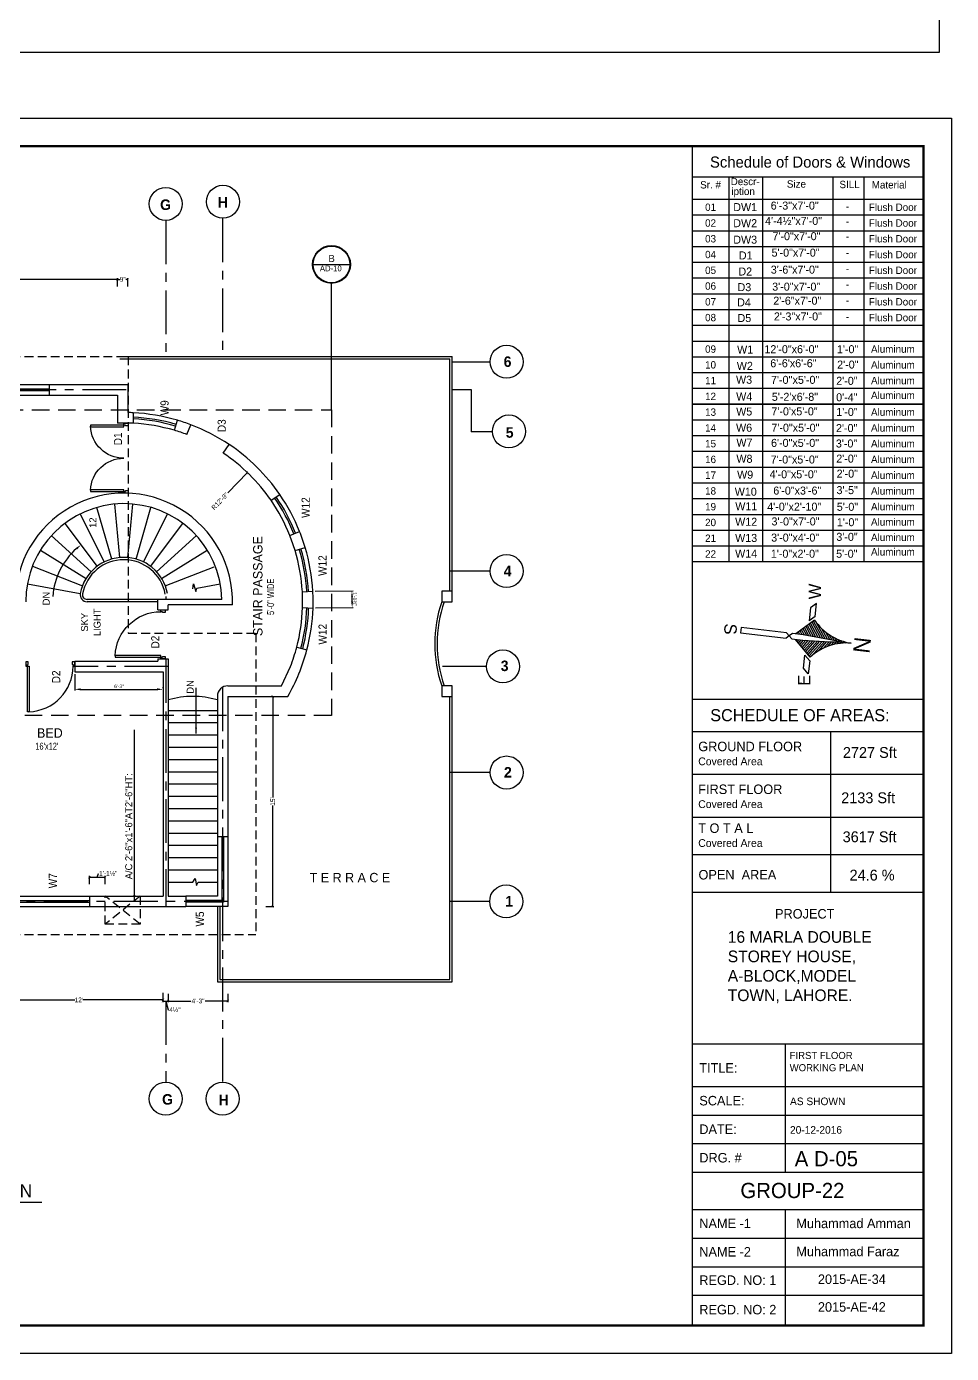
# Model space of a CAD drawing. Extents: x 10753 to 18704, y -5361 to 1140.
# Drawn here: x 16291 to 17083, y -1920 to -784 of the extents above; entities that cross this region are included whole.
import ezdxf
from ezdxf.enums import TextEntityAlignment as Align

# ---------------------------------------------------------------- set-up
doc = ezdxf.new("R2010")
doc.units = 0
doc.header["$LTSCALE"] = 30
doc.header["$MEASUREMENT"] = 0
doc.header["$PDMODE"] = 3
for name, pattern in [('CENTER', [2, 1.25, -0.25, 0.25, -0.25]), ('DASHED', [0.75, 0.5, -0.25]), ('HIDDEN', [0.375, 0.25, -0.125])]:
    doc.linetypes.add(name, pattern=pattern)
doc.layers.get('0').update_dxf_attribs({"linetype": 'CONTINUOUS'})
doc.layers.get('DEFPOINTS').update_dxf_attribs({"linetype": 'CONTINUOUS'})
for name, color, linetype in [('1', 3, 'CENTER'), ('DIM', 6, 'CONTINUOUS'), ('DM', 210, 'CONTINUOUS'), ('DOOR', 4, 'CONTINUOUS'), ('PL', 7, 'CONTINUOUS'), ('SEAL', 1, 'CONTINUOUS'), ('SLINE', 3, 'CONTINUOUS'), ('stairs terrace', 1, 'CONTINUOUS'), ('TEXT', 13, 'CONTINUOUS'), ('TEXTDW', 3, 'CONTINUOUS'), ('WALL', 2, 'CONTINUOUS'), ('WINDOW', 5, 'CONTINUOUS'), ('WL', 9, 'CONTINUOUS'), ('XL', 4, 'CENTER')]:
    doc.layers.add(name, color=color, linetype=linetype)
doc.layers.add('BARS', color=1, linetype='CONTINUOUS', lineweight=18)
doc.layers.add('REFERENCE BOXES', color=53, linetype='DASHED', lineweight=30)
doc.styles.add('EE', font='eurr____.ttf')
doc.styles.add('ROMAND', font='stylu.ttf', dxfattribs={"height": 2})
doc.styles.add('SEAL TEXT', font='stylu.ttf', dxfattribs={"height": 6})
doc.styles.add('SMALL-DIM', font='stylu.ttf', dxfattribs={"height": 2})
doc.styles.get("Standard").update_dxf_attribs({"font": 'stylu.ttf', "height": 3})
doc.styles.add('Work Dim', font='stylu.ttf', dxfattribs={"height": 4})
doc.dimstyles.new('D1', dxfattribs={"dimtxt": 6, "dimasz": 5, "dimexe": 1, "dimexo": 2, "dimgap": 1, "dimtad": 1, "dimdec": 4, "dimzin": 3, "dimdsep": 46, "dimlunit": 4, "dimtxsty": 'Standard', "dimcen": 3, "dimclrd": 7, "dimclre": 7, "dimclrt": 2, "dimadec": 0, "dimazin": 0, "dimtfac": 1, "dimtdec": 4, "dimtofl": 0, "dimtmove": 2, "dimatfit": 3, "dimfxl": 1, "dimfrac": 2, "dimtolj": 1, "dimtzin": 1, "dimarcsym": 0})
doc.dimstyles.new('dim small', dxfattribs={"dimtxt": 4, "dimasz": 2, "dimexe": 1, "dimexo": 3, "dimgap": 0.09375, "dimtad": 0, "dimdec": 1, "dimzin": 0, "dimdsep": 46, "dimlunit": 4, "dimtxsty": 'Work Dim', "dimblk1": 'ARCHTICK', "dimblk2": 'ARCHTICK', "dimsah": 1, "dimcen": 0.09375, "dimclrd": 256, "dimclre": 256, "dimclrt": 3, "dimadec": 0, "dimazin": 0, "dimtfac": 1, "dimtdec": 1, "dimtofl": 0, "dimtmove": 1, "dimatfit": 3, "dimldrblk": 'ARCHTICK', "dimfxl": 6, "dimfxlon": 1, "dimtolj": 1, "dimtzin": 0, "dimarcsym": 0})

# ---------------------------------------------------------------- blocks, each defined once
blk = doc.blocks.new('D1')
for p, q in [((-3, 40.9), (-1.5, 40.9)), ((-3, 1.9), (-3, 40.9)), ((-1.5, 40.9), (-1.5, 1.9)), ((-40.5, 1.9), (-42, 1.9)), ((-42, 1.9), (-42, -1.9)), ((-40.5, 0.4), (-40.5, 1.9)), ((-39.8, 0.4), (-40.5, 0.4)), ((-39.8, -1.9), (-39.8, 0.4)), ((-1.5, 1.9), (-3, 1.9)), ((-2.2, 0.4), (-2.2, -1.9)), ((-1.5, 0.4), (-2.2, 0.4)), ((0, 1.9), (-1.5, 1.9)), ((-1.5, 1.9), (-1.5, 0.4)), ((0, -1.9), (0, 1.9)), ((-42, -1.9), (-39.8, -1.9)), ((-2.2, -1.9), (0, -1.9))]:
    blk.add_line(p, q)
blk.add_arc((-1.5, 1.9), 39, 91.8498, 180)
blk = doc.blocks.new('_ArchTick')
at = {"color": 0, "linetype": 'ByBlock', "const_width": 0.15}
blk.add_lwpolyline([(-0.5, -0.5), (0.5, 0.5)], dxfattribs=at)
blk = doc.blocks.new('*D493')
at = {"layer": 'DEFPOINTS', "color": 0, "transparency": 16777216}
for p in [(16108.1, -1000), (16369.1, -1000), (16369.1, -1028.3)]:
    blk.add_point(p, dxfattribs=at)
at = {"layer": 'DM', "lineweight": -2, "transparency": 16777216}
for p, q in [((16108.1, -1000), (16108.1, -999)), ((16369.1, -1006), (16369.1, -999)), ((16108.1, -1000), (16230.7, -1000)), ((16369.1, -1000), (16246.6, -1000))]:
    blk.add_line(p, q, dxfattribs=at)
at = {"layer": 'DM', "lineweight": -2, "transparency": 16777216, "xscale": 2, "yscale": 2, "zscale": 2, "rotation": 180}
blk.add_blockref('_ArchTick', (16108.1, -1000), dxfattribs=at)
at = {"layer": 'DM', "lineweight": -2, "transparency": 16777216, "xscale": 2, "yscale": 2, "zscale": 2}
blk.add_blockref('_ArchTick', (16369.1, -1000), dxfattribs=at)
at = {"layer": 'DM', "color": 3, "transparency": 16777216, "insert": (16238.6, -1000), "char_height": 4, "attachment_point": 5, "style": 'Work Dim'}
blk.add_mtext('\\A1;21\'-9"', dxfattribs=at)
blk = doc.blocks.new('*D494')
at = {"layer": 'DEFPOINTS', "color": 0, "transparency": 16777216}
for p in [(16408.1, -1561), (16264.1, -1616.8), (16408.1, -1616.8)]:
    blk.add_point(p, dxfattribs=at)
at = {"layer": 'DM', "lineweight": -2, "transparency": 16777216}
for p, q in [((16408.1, -1610.8), (16408.1, -1617.8)), ((16264.1, -1616.8), (16264.1, -1615.8)), ((16264.1, -1616.8), (16332.7, -1616.8)), ((16408.1, -1616.8), (16339.6, -1616.8))]:
    blk.add_line(p, q, dxfattribs=at)
at = {"layer": 'DM', "lineweight": -2, "transparency": 16777216, "xscale": 2, "yscale": 2, "zscale": 2, "rotation": 180}
blk.add_blockref('_ArchTick', (16264.1, -1616.8), dxfattribs=at)
at = {"layer": 'DM', "lineweight": -2, "transparency": 16777216, "xscale": 2, "yscale": 2, "zscale": 2}
blk.add_blockref('_ArchTick', (16408.1, -1616.8), dxfattribs=at)
at = {"layer": 'DM', "color": 3, "transparency": 16777216, "insert": (16336.1, -1616.8), "char_height": 4, "attachment_point": 5, "style": 'Work Dim'}
blk.add_mtext("\\A1;12'", dxfattribs=at)
blk = doc.blocks.new('WINDOW')
for p, q in [((12, 0), (0, 0)), ((12, -3.75), (0, -3.75)), ((12, -5.25), (0, -5.25)), ((12, -9), (0, -9))]:
    blk.add_line(p, q)
blk = doc.blocks.new('*D495')
at = {"layer": 'DEFPOINTS', "color": 0, "transparency": 16777216}
for p in [(16463.6, -1561), (16412.6, -1617.8), (16463.6, -1617.8)]:
    blk.add_point(p, dxfattribs=at)
at = {"layer": 'DM', "lineweight": -2, "transparency": 16777216}
for p, q in [((16463.6, -1611.8), (16463.6, -1618.8)), ((16412.6, -1617.8), (16412.6, -1616.8)), ((16412.6, -1617.8), (16432, -1617.8)), ((16463.6, -1617.8), (16444.3, -1617.8))]:
    blk.add_line(p, q, dxfattribs=at)
at = {"layer": 'DM', "lineweight": -2, "transparency": 16777216, "xscale": 2, "yscale": 2, "zscale": 2, "rotation": 180}
blk.add_blockref('_ArchTick', (16412.6, -1617.8), dxfattribs=at)
at = {"layer": 'DM', "lineweight": -2, "transparency": 16777216, "xscale": 2, "yscale": 2, "zscale": 2}
blk.add_blockref('_ArchTick', (16463.6, -1617.8), dxfattribs=at)
at = {"layer": 'DM', "color": 3, "transparency": 16777216, "insert": (16438.1, -1617.8), "char_height": 4, "attachment_point": 5, "style": 'Work Dim'}
blk.add_mtext('\\A1;4\'-3"', dxfattribs=at)
blk = doc.blocks.new('*D496')
at = {"layer": 'DEFPOINTS', "color": 0, "transparency": 16777216}
for p in [(16412.6, -1561), (16408.1, -1616.8), (16412.6, -1617.8)]:
    blk.add_point(p, dxfattribs=at)
at = {"layer": 'DM', "lineweight": -2, "transparency": 16777216}
for p, q in [((16412.6, -1611.8), (16412.6, -1618.8)), ((16408.1, -1617.8), (16408.1, -1618.8)), ((16408.1, -1617.8), (16412.6, -1617.8)), ((16410.4, -1617.8), (16412.6, -1625.3)), ((16412.6, -1625.3), (16412.8, -1625.3))]:
    blk.add_line(p, q, dxfattribs=at)
at = {"layer": 'DM', "lineweight": -2, "transparency": 16777216, "xscale": 2, "yscale": 2, "zscale": 2, "rotation": 180}
blk.add_blockref('_ArchTick', (16408.1, -1617.8), dxfattribs=at)
at = {"layer": 'DM', "lineweight": -2, "transparency": 16777216, "xscale": 2, "yscale": 2, "zscale": 2}
blk.add_blockref('_ArchTick', (16412.6, -1617.8), dxfattribs=at)
at = {"layer": 'DM', "color": 3, "transparency": 16777216, "insert": (16418.3, -1625.3), "char_height": 4, "attachment_point": 5, "style": 'Work Dim'}
blk.add_mtext('\\A1;4½"', dxfattribs=at)
blk = doc.blocks.new('ACP')
at = {"layer": 'stairs terrace', "linetype": 'HIDDEN'}
for p, q in [((-3, 27), (27, 3)), ((-3, 3), (27, 27)), ((-3, 3), (-3, 27)), ((-3, 27), (27, 27)), ((27, 27), (27, 3))]:
    blk.add_line(p, q, dxfattribs=at)
blk = doc.blocks.new('*D502')
at = {"layer": 'DEFPOINTS', "color": 0, "transparency": 16777216}
for p in [(16369.1, -1000), (16369.1, -1000), (16378.1, -1028.3)]:
    blk.add_point(p, dxfattribs=at)
at = {"layer": 'DM', "lineweight": -2, "transparency": 16777216}
for p, q in [((16369.1, -1000), (16369.1, -999)), ((16378.1, -1006), (16378.1, -999)), ((16369.1, -1000), (16371.1, -1000)), ((16378.1, -1000), (16376.2, -1000))]:
    blk.add_line(p, q, dxfattribs=at)
at = {"layer": 'DM', "lineweight": -2, "transparency": 16777216, "xscale": 2, "yscale": 2, "zscale": 2, "rotation": 180}
blk.add_blockref('_ArchTick', (16369.1, -1000), dxfattribs=at)
at = {"layer": 'DM', "lineweight": -2, "transparency": 16777216, "xscale": 2, "yscale": 2, "zscale": 2}
blk.add_blockref('_ArchTick', (16378.1, -1000), dxfattribs=at)
at = {"layer": 'DM', "color": 3, "transparency": 16777216, "insert": (16373.6, -1000), "char_height": 4, "attachment_point": 5, "style": 'Work Dim'}
blk.add_mtext('\\A1;9"', dxfattribs=at)
blk = doc.blocks.new('*D523')
at = {"layer": 'DEFPOINTS', "color": 0, "transparency": 16777216}
for p in [(16358.6, -1511.7), (16345.1, -1528), (16358.6, -1528)]:
    blk.add_point(p, dxfattribs=at)
at = {"layer": 'DM', "lineweight": -2, "transparency": 16777216}
for p, q in [((16345.1, -1517.7), (16345.1, -1510.7)), ((16351.9, -1511.7), (16352.9, -1508.5)), ((16352.9, -1508.5), (16353, -1508.5)), ((16358.6, -1517.7), (16358.6, -1510.7)), ((16345.1, -1511.7), (16358.6, -1511.7))]:
    blk.add_line(p, q, dxfattribs=at)
at = {"layer": 'DM', "lineweight": -2, "transparency": 16777216, "xscale": 2, "yscale": 2, "zscale": 2, "rotation": 180}
blk.add_blockref('_ArchTick', (16345.1, -1511.7), dxfattribs=at)
at = {"layer": 'DM', "lineweight": -2, "transparency": 16777216, "xscale": 2, "yscale": 2, "zscale": 2}
blk.add_blockref('_ArchTick', (16358.6, -1511.7), dxfattribs=at)
at = {"layer": 'DM', "color": 3, "transparency": 16777216, "insert": (16361.3, -1508.5), "char_height": 4, "attachment_point": 5, "style": 'Work Dim'}
blk.add_mtext('\\A1;1\'-1½"', dxfattribs=at)
blk = doc.blocks.new('*D525')
at = {"layer": 'DEFPOINTS', "color": 0, "transparency": 16777216}
for p in [(16536.4, -1267), (16569.8, -1266.7), (16536.5, -1281.4)]:
    blk.add_point(p, dxfattribs=at)
at = {"layer": 'DIM', "color": 7, "lineweight": -2, "transparency": 16777216}
for p, q in [((16538.4, -1267), (16570.8, -1266.7)), ((16570, -1276), (16569.9, -1271.7)), ((16538.5, -1281.3), (16571, -1281))]:
    blk.add_line(p, q, dxfattribs=at)
at = {"layer": 'DIM', "color": 7, "transparency": 16777216}
for points in [[(16570.7, -1271.7), (16569.1, -1271.7), (16569.8, -1266.7)], [(16570.8, -1276), (16569.1, -1276), (16570, -1281)]]:
    blk.add_solid(points, dxfattribs=at)
at = {"layer": 'DIM', "color": 2, "transparency": 16777216, "insert": (16572.5, -1273.8), "char_height": 3, "attachment_point": 5, "rotation": 270.6387}
blk.add_mtext('\\A1;1\'-1½"', dxfattribs=at)
blk = doc.blocks.new('*D527')
at = {"layer": 'DEFPOINTS', "color": 0, "transparency": 16777216}
for p in [(16332.6, -1336), (16408.1, -1351), (16408.1, -1351)]:
    blk.add_point(p, dxfattribs=at)
at = {"layer": 'WALL', "color": 7, "lineweight": -2, "transparency": 16777216}
for p, q in [((16332.6, -1338), (16332.6, -1352)), ((16337.6, -1351), (16403.1, -1351)), ((16408.1, -1349), (16408.1, -1350))]:
    blk.add_line(p, q, dxfattribs=at)
at = {"layer": 'WALL', "color": 7, "transparency": 16777216}
for points in [[(16337.6, -1350.1), (16337.6, -1351.8), (16332.6, -1351)], [(16403.1, -1350.1), (16403.1, -1351.8), (16408.1, -1351)]]:
    blk.add_solid(points, dxfattribs=at)
at = {"layer": 'WALL', "color": 2, "transparency": 16777216, "insert": (16370.4, -1348.4), "char_height": 3, "attachment_point": 5}
blk.add_mtext('\\A1;6\'-3"', dxfattribs=at)
blk = doc.blocks.new('*D528')
at = {"layer": 'DEFPOINTS', "color": 0, "transparency": 16777216}
for p in [(16480.3, -1165.4), (16374.6, -1276)]:
    blk.add_point(p, dxfattribs=at)
at = {"layer": 'DM', "lineweight": -2, "transparency": 16777216}
blk.add_line((16463.6, -1182.8), (16480.3, -1165.4), dxfattribs=at)
at = {"layer": 'DM', "lineweight": -2, "transparency": 16777216, "xscale": 2, "yscale": 2, "zscale": 2, "rotation": 46.30271041721023}
blk.add_blockref('_ArchTick', (16480.3, -1165.4), dxfattribs=at)
at = {"layer": 'DM', "color": 3, "transparency": 16777216, "insert": (16456.8, -1189.9), "char_height": 4, "attachment_point": 5, "rotation": 46.3027, "style": 'Work Dim'}
blk.add_mtext('\\A1;R12\'-9"', dxfattribs=at)
blk = doc.blocks.new('*D529')
at = {"layer": 'DEFPOINTS', "color": 0, "transparency": 16777216}
for p in [(16502, -1357), (16502, -1357), (16474, -1537)]:
    blk.add_point(p, dxfattribs=at)
at = {"layer": 'DM', "lineweight": -2, "transparency": 16777216}
for p, q in [((16502, -1357), (16501, -1357)), ((16502, -1357), (16502, -1443.5)), ((16502, -1537), (16502, -1450.5)), ((16496, -1537), (16503, -1537))]:
    blk.add_line(p, q, dxfattribs=at)
at = {"layer": 'DM', "lineweight": -2, "transparency": 16777216, "xscale": 2, "yscale": 2, "zscale": 2}
for p, rotation in [((16502, -1357), 90), ((16502, -1537), 270)]:
    blk.add_blockref('_ArchTick', p, dxfattribs=dict(at, rotation=rotation))
at = {"layer": 'DM', "color": 3, "transparency": 16777216, "insert": (16502, -1447), "char_height": 4, "attachment_point": 5, "rotation": 90, "style": 'Work Dim'}
blk.add_mtext("\\A1;15'", dxfattribs=at)
blk = doc.blocks.new('2-DOOR')
for p, q in [((0.3, 0.74), (0.3, 6.43)), ((0.3, 6.43), (0.6, 6.43)), ((0.6, 6.43), (0.6, 0.74)), ((11.37, 6.43), (11.67, 6.43)), ((11.37, 0.74), (11.37, 6.43)), ((11.67, 6.43), (11.67, 0.74)), ((0.3, 0.75), (0, 0.75)), ((0, 0.75), (0, 0)), ((0, 0), (0.45, 0)), ((0.3, 0.45), (0.3, 0.75)), ((0.6, 0.74), (0.3, 0.74)), ((0.45, 0.45), (0.3, 0.45)), ((0.45, 0), (0.45, 0.45)), ((11.67, 0.74), (11.37, 0.74)), ((11.52, 0.45), (11.52, 0)), ((11.67, 0.45), (11.52, 0.45)), ((11.52, 0), (11.97, 0)), ((11.97, 0.75), (11.67, 0.75)), ((11.67, 0.75), (11.67, 0.45)), ((11.97, 0), (11.97, 0.75))]:
    blk.add_line(p, q)
for centre, start, end in [((0.3, 0.75), 0, 87.8361), ((11.67, 0.75), 92.1639, 180)]:
    blk.add_arc(centre, 5.69, start, end)
blk = doc.blocks.new('*D542')
at = {"layer": 'DEFPOINTS', "color": 0, "transparency": 16777216}
for p in [(16480.3, -1165.4), (16374.6, -1276)]:
    blk.add_point(p, dxfattribs=at)
at = {"layer": 'DM', "lineweight": -2, "transparency": 16777216}
blk.add_line((16463.6, -1182.8), (16480.3, -1165.4), dxfattribs=at)
at = {"layer": 'DM', "lineweight": -2, "transparency": 16777216, "xscale": 2, "yscale": 2, "zscale": 2, "rotation": 46.30271041721238}
blk.add_blockref('_ArchTick', (16480.3, -1165.4), dxfattribs=at)
at = {"layer": 'DM', "color": 3, "transparency": 16777216, "insert": (16456.8, -1189.9), "char_height": 4, "attachment_point": 5, "rotation": 46.3027, "style": 'Work Dim'}
blk.add_mtext('\\A1;R12\'-9"', dxfattribs=at)
blk = doc.blocks.new('BLOCK')
at = {"layer": 'stairs terrace'}
h = blk.add_hatch(dxfattribs=at)
h.set_pattern_fill('ANSI31', color=256, scale=58.369075, angle=273.2952, style=0)
h.set_pattern_definition([(318.29515, (9099.2574, 6632.302), (4.854071, 5.447162), [])])
h.paths.add_polyline_path([(2258.7, 1381), (2259.5, 1387.8), (2189.2, 1328.4, -0.210871), (2244.4, 1165.6), (2249.1, 1205.8, -0.018617)])
h = blk.add_hatch(dxfattribs=at)
h.set_pattern_fill('ANSI31', color=256, scale=58.369075, angle=273.2952, style=0)
h.set_pattern_definition([(208.29515, (-3155.794, 8072.991), (-3.458468, 6.424374), [])])
h.paths.add_polyline_path([(2244.4, 1165.6), (2249.1, 1205.8, 0.018617), (2280.4, 1378.4), (2281.2, 1385.3), (2335.9, 1311.2, 0.210871)])
for p, q in [((2285.1, 1605.2), (2263.9, 1425)), ((2306.8, 1602.7), (2285.1, 1605.2)), ((2285.6, 1422.4), (2306.8, 1602.7)), ((2273.4, 1412.1), (2263.9, 1425)), ((2189.2, 1328.4), (2259.5, 1387.8)), ((2261.2, 1401.8), (2258.7, 1381)), ((2261.2, 1401.8), (2273.4, 1412.1)), ((2273.4, 1412.1), (2285.6, 1422.4)), ((2282.9, 1399.3), (2273.4, 1412.1)), ((2280.4, 1378.4), (2282.9, 1399.3)), ((2335.9, 1311.2), (2281.2, 1385.3)), ((2122.2, 1336.3), (2145.1, 1355.6)), ((2174.3, 1330.2), (2122.2, 1336.3)), ((2145.1, 1355.6), (2197.2, 1349.5)), ((2174.3, 1330.2), (2197.2, 1349.5)), ((2385, 1327.4), (2332.9, 1333.5)), ((2350.7, 1309.4), (2332.9, 1333.5)), ((2402.8, 1303.3), (2385, 1327.4)), ((2350.7, 1309.4), (2402.8, 1303.3)), ((2249.1, 1205.8), (2244.4, 1165.6))]:
    blk.add_line(p, q, dxfattribs=at)
for centre, radius, start, end in [((4605.8, 1164.6), 2357, 174.7332, 178.9995), ((-52.9, 1712.3), 2357, 347.5908, 351.8571), ((2032.3, 1184.4), 212.9, 354.919, 42.5493), ((2455.1, 1134.7), 212.9, 124.0411, 171.6713)]:
    blk.add_arc(centre, radius, start, end, dxfattribs=at)
at = {"layer": 'TEXT'}
for s, height, rotation, p in [('S', 49.2, 177.582, (2323.5, 1669.2)), ('E', 49.2, 359.2542, (2074.8, 1328.7)), ('W', 49.2, 359.4702, (2418.6, 1285.7)), ('N', 65.6, 353.4275, (2201.3, 1093.8))]:
    blk.add_text(s, height=height, rotation=rotation, dxfattribs=at).set_placement(p)

msp = doc.modelspace()

# ---------------------------------------------------------------- linework, layer by layer
at = {"linetype": 'HIDDEN'}
for p, q in [((16132.1355, -1066.00197), (16402.1355, -1066.00197)), ((16378.26635, -1066.00197), (16378.26635, -1303.00197)), ((16378.26635, -1303.00197), (16487.6355, -1303.00197)), ((16487.6355, -1303.00197), (16487.6355, -1561.00197)), ((16177.1355, -1561.00204), (16487.6355, -1561.00197))]:
    msp.add_line(p, q, dxfattribs=at)
at = {"layer": 'DOOR'}
msp.add_arc((16374.59982, -1276.00197), 61, 131.75760356, 175.679196, dxfattribs=at)
at = {"layer": 'PL'}
for p, q in [((16369.1355, -1066.00197), (16655.6355, -1066.00197)), ((16655.6355, -1267.00197), (16655.6355, -1066.00197)), ((16371.1355, -1068.00197), (16653.6355, -1068.00197)), ((16653.6355, -1267.00197), (16653.6355, -1068.00197)), ((16412.6355, -1369.00197), (16454.6355, -1369.00197)), ((16412.6355, -1379.50197), (16454.6355, -1379.50197)), ((16412.6355, -1390.00197), (16454.6355, -1390.00197)), ((16412.6355, -1400.50197), (16454.6355, -1400.50197)), ((16412.6355, -1411.00197), (16454.6355, -1411.00197)), ((16412.6355, -1421.50197), (16454.6355, -1421.50197)), ((16412.6355, -1432.00197), (16454.6355, -1432.00197)), ((16412.6355, -1442.50197), (16454.6355, -1442.50197)), ((16412.6355, -1453.00197), (16454.6355, -1453.00197)), ((16412.6355, -1463.50197), (16454.6355, -1463.50197)), ((16412.6355, -1474.00197), (16454.6355, -1474.00197)), ((16412.6355, -1484.50197), (16454.6355, -1484.50197)), ((16412.6355, -1495.00197), (16454.6355, -1495.00197)), ((16412.6355, -1505.50197), (16454.6355, -1505.50197)), ((16412.6355, -1516.00197), (16433.6355, -1516.00197)), ((16433.6355, -1516.00197), (16435.74254, -1512.96363)), ((16435.74254, -1512.96363), (16436.77597, -1518.87342)), ((16436.77597, -1518.87342), (16438.10027, -1516.00197)), ((16438.10027, -1516.00197), (16454.6355, -1516.00197))]:
    msp.add_line(p, q, dxfattribs=at)
for points in [[(16454.6355, -1536.99747), (16454.6355, -1601.50197), (16655.6355, -1601.50197), (16655.6355, -1357.00197)], [(16456.6355, -1536.99747), (16456.6355, -1599.50197), (16653.6355, -1599.50197), (16653.6355, -1357.00197)]]:
    msp.add_lwpolyline(points, dxfattribs=at)
for centre, radius, start, end in [((16374.59982, -1276.00195), 162, 56.23339809, 69.32298052), ((16751.6355, -1312.00197), 111, 161.07535558, 198.92464442), ((16751.6355, -1312.00197), 109, 160.71451836, 199.28548164), ((16433.6355, -1432.00197), 75, 73.73979529, 106.26020471)]:
    msp.add_arc(centre, radius, start, end, dxfattribs=at)
at = {"layer": 'REFERENCE BOXES'}
msp.add_lwpolyline([(16273.34856, -1111.67061), (16552.32531, -1111.67061), (16552.32531, -1373.25863), (16273.34856, -1373.25863)], close=True, dxfattribs=at)
at = {"layer": 'SEAL', "color": 1}
for p, q in [((16861.01049, -885.9715), (16861.01049, -1895.50474)), ((17058.90195, -885.9715), (16861.01049, -885.9715)), ((17058.90195, -885.9715), (16861.01049, -885.9715)), ((16861.01049, -912.12324), (17058.90195, -912.12324)), ((16892.49322, -912.12324), (16892.49322, -1241.66702)), ((16921.31365, -912.12324), (16921.31365, -1241.66702)), ((16981.39029, -912.12324), (16981.39029, -1241.66702)), ((17008.08053, -912.12324), (17008.08053, -1241.66702)), ((16861.01049, -931.33723), (17058.90195, -931.33723)), ((16861.01049, -944.82983), (17058.90195, -944.82983)), ((16861.01049, -958.32243), (17058.90195, -958.32243)), ((16861.01049, -971.81503), (17058.90195, -971.81503)), ((16861.01049, -985.30763), (17058.90195, -985.30763)), ((16861.01049, -998.80023), (17058.90195, -998.80023)), ((16861.01049, -1012.29283), (17058.90195, -1012.29283)), ((16861.01049, -1025.78543), (17058.90195, -1025.78543)), ((16861.01049, -1039.27803), (17058.90195, -1039.27803)), ((16861.01049, -1052.77063), (17058.90195, -1052.77063)), ((16861.01049, -1066.26323), (17058.90195, -1066.26323)), ((16861.01049, -1079.75583), (17058.90195, -1079.75583)), ((16860.61173, -1093.24843), (17058.50319, -1093.24843)), ((16860.61173, -1093.24843), (17013.27171, -1093.24843)), ((16860.61173, -1093.24843), (17058.50319, -1093.24843)), ((16861.01049, -1093.24843), (17058.90195, -1093.24843)), ((16861.01049, -1093.24843), (17058.90195, -1093.24843)), ((17058.90195, -1106.74103), (16861.01049, -1106.74103)), ((16861.01049, -1106.74103), (17058.90195, -1106.74103)), ((16861.01049, -1120.23363), (17058.90195, -1120.23363)), ((16861.01049, -1133.72623), (17058.90195, -1133.72623)), ((16861.01049, -1147.21883), (17058.90195, -1147.21883)), ((16861.01049, -1160.71143), (17058.90195, -1160.71143)), ((16861.01049, -1174.20403), (17058.90195, -1174.20403)), ((16861.01049, -1187.69663), (17058.90195, -1187.69663)), ((16861.01049, -1201.18922), (17058.90195, -1201.18922)), ((16861.01049, -1214.68182), (17058.90195, -1214.68182)), ((16861.01049, -1228.17442), (17058.90195, -1228.17442)), ((16861.01049, -1241.66702), (17058.90195, -1241.66702)), ((17058.90195, -1359.8084), (16861.01049, -1359.8084)), ((17058.90195, -1387.27754), (16861.01049, -1387.27754)), ((16979.3255, -1387.27754), (16979.3255, -1524.95805)), ((17058.90195, -1423.92263), (16861.01049, -1423.92263)), ((17058.90195, -1460.56771), (16861.01049, -1460.56771)), ((17058.90195, -1492.76288), (16861.01049, -1492.76288)), ((17058.90195, -1492.76288), (16861.01049, -1492.76288)), ((17058.90195, -1524.95805), (16861.01049, -1524.95805)), ((17058.90195, -1654.69731), (16861.01049, -1654.69731)), ((16940.72172, -1654.69731), (16940.72172, -1764.61951)), ((17058.90195, -1691.34239), (16861.01049, -1691.34239)), ((17058.90195, -1715.77244), (16861.01049, -1715.77244)), ((17058.90195, -1740.2025), (16861.01049, -1740.2025)), ((17058.90195, -1764.61951), (16861.01049, -1764.61951)), ((17058.90195, -1764.61951), (16861.01049, -1764.61951)), ((17058.90195, -1796.7009), (16861.01049, -1796.7009)), ((16940.72172, -1796.7009), (16940.72172, -1894.42112)), ((17058.90195, -1821.13095), (16861.01049, -1821.13095)), ((17058.90195, -1845.56101), (16861.01049, -1845.56101)), ((17058.90195, -1869.99106), (16861.01049, -1869.99106))]:
    msp.add_line(p, q, dxfattribs=at)
for points in [[(17072.3853, 251.71486), (17072.3853, -805.89139), (15497.11457, -805.89139), (15497.11457, 251.71486)], [(17082.93846, -861.935), (17082.93846, -1919.54125), (15507.66773, -1919.54125), (15507.66773, -861.935)]]:
    msp.add_lwpolyline(points, close=True, dxfattribs=at)
at = {"layer": 'SLINE'}
for p, q in [((16536.65626, -987.19463, 0.00867), (16567.99436, -987.19463, -0.00867)), ((16552.32531, -1111.67061), (16552.32531, -1003.42251, -0.14838)), ((16034.61363, -1789.95338), (16304.33998, -1789.95338))]:
    msp.add_line(p, q, dxfattribs=at)
for centre, radius in [((16459.42485, -933.55035), 14.14027), ((16410.46228, -935.4082), 14.14027), ((16552.32531, -987.19463, -0.14838), 16.22789), ((16552.32531, -987.19463, -0.14838), 15.66905), ((16702.18862, -1070.50197), 14.14027), ((16704.22517, -1130.13533), 14.14027), ((16702.18862, -1249.68568), 14.14027), ((16699.03275, -1331.31286), 14.14027), ((16702.18862, -1422.18834), 14.14027), ((16701.85811, -1532.50197), 14.14027), ((16410.46228, -1701.42899), 14.14027), ((16459.1355, -1701.42899), 14.14027)]:
    msp.add_circle(centre, radius, dxfattribs=at)
at = {"layer": 'stairs terrace'}
for p, q in [((16371.09362, -1238.16407), (16366.84928, -1192.3603)), ((16378.10602, -1238.16407), (16382.35036, -1192.3603)), ((16337.1578, -1200.80825), (16357.66176, -1241.98576)), ((16364.20063, -1239.45259), (16351.61213, -1195.20861)), ((16384.99902, -1239.45259), (16397.58751, -1195.20861)), ((16391.53788, -1241.98576), (16412.04184, -1200.80825)), ((16323.97851, -1208.96852), (16351.69971, -1245.67731)), ((16397.49994, -1245.67731), (16425.22113, -1208.96852)), ((16312.52307, -1219.41153), (16346.51748, -1250.40153)), ((16402.68216, -1250.40153), (16436.67657, -1219.41153)), ((16303.18158, -1231.78167), (16342.29157, -1255.99754)), ((16406.90807, -1255.99754), (16446.01806, -1231.78167)), ((16296.27215, -1245.65767), (16339.16588, -1262.27478)), ((16410.03377, -1262.27478), (16452.02069, -1246.00896)), ((16292.03008, -1260.56701), (16337.24684, -1269.01949)), ((16433.57821, -1264.977), (16434.19501, -1260.69327)), ((16434.19501, -1260.69327), (16436.2634, -1267.33888)), ((16436.98851, -1264.3395), (16457.16956, -1260.56701)), ((16436.2634, -1267.33888), (16436.98851, -1264.3395)), ((16403.6355, -1274.00197), (16343.16735, -1274.00197)), ((16403.6355, -1276.00197), (16343.16735, -1276.00197))]:
    msp.add_line(p, q, dxfattribs=at)
for centre, radius, start, end in [((16374.59982, -1276.00197), 38, 10.58823529, 169.19307713), ((16374.59982, -1276.00197), 36, 10.58823529, 169.19307713), ((16343.16735, -1270.00197), 6, 169.19307713, 270), ((16343.16735, -1270.00197), 4, 169.19307713, 270)]:
    msp.add_arc(centre, radius, start, end, dxfattribs=at)
at = {"layer": 'WALL'}
for p, q in [((16310.6355, -1090.00197), (16378.1355, -1090.00197)), ((16310.6355, -1090.00197), (16310.6355, -1099.00197)), ((16378.1355, -1090.00197), (16378.1355, -1114.04055)), ((16310.6355, -1099.00197), (16369.1355, -1099.00197)), ((16369.1355, -1099.00197), (16369.1355, -1123.09958)), ((16382.6355, -1114.20139), (16382.6355, -1123.21313)), ((16417.84637, -1129.24116), (16420.39029, -1120.60817)), ((16428.62406, -1132.85735), (16431.80196, -1124.43708)), ((16459.63893, -1148.81175), (16464.64123, -1141.32997)), ((16500.56385, -1189.15691), (16507.97349, -1184.04837)), ((16516.71315, -1219.32038), (16525.07276, -1215.98617)), ((16521.16018, -1232.08087), (16529.78137, -1229.49728)), ((16527.36575, -1267.54199), (16536.35198, -1267.04434)), ((16403.6355, -1283.00197), (16403.6355, -1274.00197)), ((16458.57601, -1274.00197), (16403.6355, -1274.00197)), ((16403.6355, -1283.00197), (16412.6355, -1283.00197)), ((16412.6355, -1283.00197), (16412.6355, -1278.50197)), ((16467.56621, -1278.50197), (16412.6355, -1278.50197)), ((16527.51638, -1281.05433), (16536.51147, -1281.35153)), ((16522.57011, -1314.90946), (16531.27425, -1317.19813)), ((16332.59982, -1327.00197), (16403.6355, -1327.00197)), ((16332.59982, -1327.00197), (16332.59982, -1336.00197)), ((16403.6355, -1325.00197), (16403.6355, -1327.00197)), ((16403.6355, -1325.00197), (16412.6355, -1325.00197)), ((16412.6355, -1325.00197), (16412.6355, -1528.00197)), ((16332.59982, -1336.00197), (16408.1355, -1336.00197)), ((16408.1355, -1336.00197), (16408.1355, -1528.00197)), ((16463.6355, -1347.98171), (16509.61063, -1347.98171)), ((16454.6355, -1356.98171), (16454.6355, -1477.00197)), ((16463.6355, -1356.98171), (16463.6355, -1477.00197)), ((16463.6355, -1356.98171), (16514.90763, -1356.98171)), ((16454.6355, -1477.00197), (16463.6355, -1477.00197)), ((16345.1355, -1528.00197), (16408.1355, -1528.00197)), ((16345.1355, -1528.00197), (16345.1355, -1537.00197)), ((16412.6355, -1528.00197), (16427.6355, -1528.00197)), ((16427.6355, -1528.00197), (16427.6355, -1537.00197)), ((16345.1355, -1537.00197), (16427.6355, -1537.00197))]:
    msp.add_line(p, q, dxfattribs=at)
for points in [[(16646.6355, -1267.00197), (16646.6355, -1276.00197), (16655.6355, -1276.00197), (16655.6355, -1267.00197)], [(16646.6355, -1348.00197), (16646.6355, -1357.00197), (16655.6355, -1357.00197), (16655.6355, -1348.00197)]]:
    msp.add_lwpolyline(points, close=True, dxfattribs=at)
for centre, radius, start, end in [((16374.59982, -1276.00197), 153, 86.9893965, 92.04672689), ((16374.59982, -1276.00197), 162, 87.15679372, 88.7494106), ((16374.59982, -1276.00197), 162, 69.32298052, 73.58114073), ((16374.59982, -1276.00197), 153, 69.32298052, 73.58291287), ((16374.59982, -1276.00197), 162, 34.58406418, 56.23339809), ((16374.59982, -1276.00197), 153, 34.58406418, 56.23339809), ((16374.59982, -1276.00197), 93, 358.45960531, 180), ((16374.59982, -1276.00197), 84, 1.36431415, 180), ((16374.59982, -1276.00197), 153, 16.68238281, 21.74447577), ((16374.59982, -1276.00197), 162, 16.68238281, 21.74447577), ((16374.59982, -1276.00197), 153, 358.10763578, 3.16972875), ((16374.59982, -1276.00197), 162, 358.10763578, 3.16972875), ((16374.59982, -1276.00197), 162, 330.008274, 345.26804738), ((16374.59982, -1276.00197), 153, 338.7835548, 345.26804738), ((16463.6355, -1356.98171), 9, 90, 180)]:
    msp.add_arc(centre, radius, start, end, dxfattribs=at)
at = {"layer": 'WALL', "color": 7}
msp.add_solid([(16333.50234, -1229.9472), (16337.83911, -1227.32292), (16334.58787, -1231.21186)], dxfattribs=at)
msp.add_solid([(16333.50234, -1229.9472), (16337.83911, -1227.32292), (16334.58787, -1231.21186)], dxfattribs=at)
at = {"layer": 'WINDOW'}
for p, q in [((16454.6355, -1477.00197), (16454.6355, -1528.00197)), ((16458.3855, -1477.00197), (16458.3855, -1531.75197)), ((16459.8855, -1477.00197), (16459.8855, -1533.25197)), ((16463.6355, -1477.00197), (16463.6355, -1537.00197)), ((16454.6355, -1528.00197), (16427.6355, -1528.00197)), ((16458.3855, -1531.75197), (16427.6355, -1531.75197)), ((16459.8855, -1533.25197), (16427.6355, -1533.25197)), ((16463.6355, -1537.00197), (16427.6355, -1537.00197))]:
    msp.add_line(p, q, dxfattribs=at)
for radius, start, end in [(158.25, 73.58114073, 87.15679372), (162, 73.58114073, 87.15679372), (153, 73.58114073, 86.9893965), (156.75, 73.58114073, 86.9893965), (153, 21.74447577, 34.58406418), (156.75, 21.74447577, 34.58406418), (158.25, 21.74447577, 34.58406418), (162, 21.74447577, 34.58406418), (153, 3.16972875, 16.68238281), (156.75, 3.16972875, 16.68238281), (158.25, 3.16972875, 16.68238281), (162, 3.16972875, 16.68238281), (153, 345.26804738, 358.10763578), (156.75, 345.26804738, 358.10763578), (158.25, 345.26804738, 358.10763578), (162, 345.26804738, 358.10763578)]:
    msp.add_arc((16374.59982, -1276.00197), radius, start, end, dxfattribs=at)
at = {"layer": 'WL', "const_width": 2.00304}
msp.add_lwpolyline([(17058.90195, -885.9715), (17058.90195, -1895.50474), (15531.70424, -1895.50474), (15531.70424, -885.9715)], close=True, dxfattribs=at)
at = {"layer": 'XL'}
for p, q in [((16410.46228, -949.54847), (16410.46228, -1066.00197)), ((16459.1355, -947.68767), (16459.1355, -1066.00197)), ((16655.6355, -1070.50197), (16688.04834, -1070.50197)), ((16099.1355, -1094.40797), (16378.26635, -1094.40797)), ((16655.6355, -1094.40797), (16671.85671, -1094.40797)), ((16671.85671, -1094.40797), (16671.96431, -1130.46457)), ((16690.08873, -1130.46457), (16671.96431, -1130.46457)), ((16688.04834, -1249.68568), (16653.6355, -1249.68568)), ((16410.46228, -1271.50197), (16410.46228, -1274.00197)), ((16410.46228, -1325.00197), (16410.46228, -1537.00197)), ((16412.6355, -1331.37147), (16332.59982, -1331.37147)), ((16684.8926, -1331.37147), (16642.33855, -1331.37147)), ((16459.1355, -1349.18748), (16459.1355, -1687.28871)), ((16688.04834, -1422.18834), (16653.6355, -1422.18834)), ((16463.6355, -1532.50197), (16168.1355, -1532.50197)), ((16687.71784, -1532.50197), (16653.6355, -1532.50197)), ((16410.46228, -1617.95136), (16410.46228, -1687.28871))]:
    msp.add_line(p, q, dxfattribs=at)
at = {"layer": 'XL', "color": 3, "linetype": 'Continuous'}
msp.add_line((16509.61063, -1347.98171), (16517.22948, -1331.37147), dxfattribs=at)

# ---------------------------------------------------------------- block references
at = {"xscale": 0.215338860791559, "yscale": 0.215338860791559, "zscale": 0.215338860791559, "rotation": 90}
msp.add_blockref('BLOCK', (17248.18511, -1794.7725), dxfattribs=at)
at = {"layer": 'DOOR', "xscale": -5, "yscale": 5, "zscale": 5, "rotation": 90}
msp.add_blockref('2-DOOR', (16378.26635, -1123.23012), dxfattribs=at)
at = {"layer": 'DOOR', "xscale": -1, "rotation": 90}
msp.add_blockref('D1', (16408.1355, -1325.00197), dxfattribs=at)
at = {"layer": 'DOOR', "rotation": 180}
msp.add_blockref('D1', (16290.59982, -1329.25197), dxfattribs=at)
at = {"layer": 'WALL', "rotation": 180}
msp.add_blockref('ACP', (16385.6355, -1525.00197), dxfattribs=at)
at = {"layer": 'WINDOW', "rotation": 180}
for p, xscale, zscale in [((16310.6355, -1099.00197), 12, 12), ((16345.1355, -1537.00197), 6, 6)]:
    msp.add_blockref('WINDOW', p, dxfattribs=dict(at, xscale=xscale, zscale=zscale))

# ---------------------------------------------------------------- texts
at = {"layer": '1', "char_height": 9, "attachment_point": 1, "style": 'EE'}
for s, width, insert in [('{\\fEuroRoman|b1|i0|c2|p2;G}', 7.7769352, (16405.60367, -931.59362)), ('{\\fEuroRoman|b1|i0|c2|p2;H}', 7.8002549, (16455.014, -929.52571)), ('{\\fEuroRoman|b1|i0|c2|p2;6}', 7.5912706, (16699.67202, -1065.93137)), ('{\\fEuroRoman|b1|i0|c2|p2;5}', 8.4350018, (16701.46539, -1126.61061)), ('{\\fEuroRoman|b1|i0|c2|p2;4}', 5.4795551, (16699.72227, -1245.21657)), ('{\\fEuroRoman|b1|i0|c2|p2;3}', 5.9980421, (16697.14457, -1326.34671)), ('{\\fEuroRoman|b1|i0|c2|p2;2}', 5.3125278, (16699.95268, -1417.47771)), ('{\\fEuroRoman|b1|i0|c2|p2;1}', 8.5558209, (16701.02961, -1527.91223)), ('{\\fEuroRoman|b1|i0|c2|p2;G}', 7.7769352, (16407.2942, -1697.52739)), ('{\\fEuroRoman|b1|i0|c2|p2;H}', 7.8002549, (16455.71559, -1698.00042))]:
    msp.add_mtext_dynamic_manual_height_columns(s, width=width, gutter_width=45, heights=[0], dxfattribs=dict(at, insert=insert))
at = {"layer": 'BARS', "ltscale": 8, "style": 'SEAL TEXT'}
for s, height, p in [('DW1', 6.852948, (16896.21182, -941.56389)), ('6\'-3"x7\'-0"', 6.852948, (16928.23888, -940.27232)), ('-', 6.85295, (16992.44222, -940.85888)), ('DW2', 6.852948, (16896.21182, -955.32246)), ('4\'-4½"x7\'-0"', 6.852948, (16923.43544, -953.38614)), ('-', 6.85295, (16992.44222, -953.60301)), ('DW3', 6.852948, (16896.21182, -969.44636)), ('7\'-0"x7\'-0"', 6.852948, (16929.72531, -966.49996)), ('-', 6.85295, (16992.44222, -966.54942)), ('D1 ', 6.852948, (16900.96446, -982.94009)), ('5\'-0"x7\'-0"', 6.852948, (16928.98356, -980.53862)), ('3\'-6"x7\'-0"', 6.852948, (16928.2933, -995.09562)), ('-', 6.85295, (16992.44222, -980.56032)), ('D2', 6.852948, (16900.5989, -996.69861)), ('-', 6.85295, (16992.44222, -994.31589)), ('D3', 6.852948, (16899.86767, -1010.09189)), ('3\'-0"x7\'-0"', 6.852948, (16929.51776, -1009.65256)), ('-', 6.85295, (16992.44222, -1007.66689)), ('D4', 6.852948, (16899.50222, -1023.11985)), ('2\'-6"x7\'-0"', 6.852948, (16930.44687, -1021.684)), ('-', 6.85295, (16992.44222, -1021.22017)), ('D5', 6.852948, (16899.86778, -1036.51304)), ('2\'-3"x7\'-0"', 6.852948, (16930.96199, -1035.15861)), ('-', 6.85295, (16992.44222, -1035.38026)), ('12\'-0"x6\'-0"', 6.852948, (16922.84171, -1063.20892)), ('1\'-0"', 6.852948, (16984.93586, -1063.21495)), ('W1', 6.852948, (16899.48963, -1063.49905)), ('W2', 6.852948, (16899.22718, -1077.47874)), ('6\'-6\'x6\'-6"', 6.852948, (16927.87366, -1075.24403)), ('2\'-0"', 6.852948, (16985.11564, -1076.38184)), ('W3', 6.852948, (16898.56811, -1089.36007)), ('7\'-0\'\'x5\'-0"', 6.852948, (16928.47561, -1089.45431)), ('2\'-0"', 6.852948, (16984.32482, -1090.27685)), ('W4', 6.852948, (16898.68615, -1103.70492)), ('5\'-2\'x6\'-8"', 6.852948, (16929.19319, -1103.9818)), ('0\'-4"', 6.852948, (16984.25323, -1104.35332)), ('W5', 6.852948, (16898.68615, -1116.56525)), ('7\'-0\'x5\'-0"', 6.852948, (16928.83641, -1116.40907)), ('1\'-0"', 6.852948, (16984.37528, -1116.88342)), ('W6', 6.852948, (16898.57438, -1130.42555)), ('7\'-0"x5\'-0"', 6.852948, (16928.83641, -1130.42056)), ('2\'-0"', 6.852948, (16984.13107, -1130.70892)), ('W7', 6.852948, (16898.87055, -1143.1884)), ('6\'-0"x5\'-0"', 6.852948, (16928.54071, -1143.41786)), ('3\'-0"', 6.852948, (16984.00312, -1143.92491)), ('W8', 6.852948, (16898.88394, -1157.03895)), ('7\'-0"x5\'-0"', 6.852948, (16928.19551, -1157.66452)), ('2\'-0"', 6.852948, (16984.34692, -1156.87893)), ('W9', 6.852948, (16899.47604, -1170.64278)), ('4\'-0"x5\'-0"', 6.852948, (16927.28094, -1170.30087)), ('2\'-0"', 6.852948, (16984.65231, -1169.75062)), ('W10', 6.852948, (16897.46199, -1185.20268)), ('6\'-0"x3\'-6"', 6.852948, (16930.44735, -1184.25453)), ('3\'-5"', 6.852948, (16984.55053, -1183.84849)), ('W11', 6.852948, (16897.92431, -1197.68155)), ('4\'-0"x2\'-10"', 6.852948, (16925.2634, -1198.02876)), ('5\'-0"', 6.852948, (16984.80744, -1198.12459)), ('W12', 6.852948, (16897.80688, -1210.95136)), ('3\'-0"x7\'-0"', 6.852948, (16928.90975, -1210.65777)), ('1\'-0"', 6.852948, (16984.85668, -1211.33886)), ('W13', 6.852948, (16897.80688, -1224.77453)), ('3\'-0"x4\'-0"', 6.852948, (16928.63169, -1224.49422)), ('3\'-0"', 6.852948, (16984.41475, -1223.84271)), ('W14', 6.852948, (16897.80688, -1238.17504)), ('1\'-0"x2\'-0"', 6.852948, (16928.36027, -1238.29838)), ('5\'-0"', 6.852948, (16984.23635, -1238.32593))]:
    msp.add_text(s, height=height, dxfattribs=at).set_placement(p)
at = {"layer": 'SEAL', "color": 1, "style": 'SEAL TEXT'}
for s, height, p in [('Schedule of Doors & Windows', 9.4940866, (16962.00919, -904.31129)), ('Sr. #', 6.296547, (16876.76229, -922.18729)), ('Descr-', 6.296547, (16906.38828, -919.35286)), ('Size', 6.296547, (16950.25353, -921.46517)), ('Material', 6.296547, (17029.67842, -922.18729)), ('01', 6.296547, (16876.76229, -941.40128)), ('Flush Door', 6.296547, (17032.81075, -941.40128)), ('02', 6.296547, (16876.76229, -954.89388)), ('Flush Door', 6.296547, (17032.81075, -954.89388)), ('03', 6.296547, (16876.76229, -968.38648)), ('Flush Door', 6.296547, (17032.81075, -968.38648)), ('04', 6.296547, (16876.76229, -981.87908)), ('Flush Door', 6.296547, (17032.81075, -981.87908)), ('05', 6.296547, (16876.76229, -995.37168)), ('Flush Door', 6.296547, (17032.81075, -995.37168)), ('06', 6.296547, (16876.76229, -1008.86428)), ('Flush Door', 6.296547, (17032.81075, -1008.86428)), ('07', 6.296547, (16876.76229, -1022.35688)), ('Flush Door', 6.296547, (17032.81075, -1022.35688)), ('08', 6.296547, (16876.76229, -1035.84948)), ('Flush Door', 6.296547, (17032.81075, -1035.84948)), ('09', 6.296547, (16876.76229, -1062.83468)), ('Aluminum', 6.296547, (17032.81075, -1062.83468)), ('10', 6.296547, (16876.76229, -1076.32728)), ('Aluminum', 6.296547, (17032.81075, -1076.32728)), ('11', 6.296547, (16876.76229, -1089.81988)), ('Aluminum', 6.296547, (17032.81075, -1089.81988)), ('12', 6.296547, (16876.76229, -1103.31248)), ('Aluminum', 6.296547, (17032.81075, -1102.39107)), ('13', 6.296547, (16876.76229, -1116.80508)), ('Aluminum', 6.296547, (17032.81075, -1116.80508)), ('14', 6.296547, (16876.76229, -1130.29768)), ('Aluminum', 6.296547, (17032.81075, -1130.29768)), ('15', 6.296547, (16876.76229, -1143.79028)), ('Aluminum', 6.296547, (17032.81075, -1143.79028)), ('16', 6.296547, (16876.76229, -1157.28288)), ('Aluminum', 6.296547, (17032.81075, -1157.28288)), ('17', 6.296547, (16876.76229, -1170.77548)), ('Aluminum', 6.296547, (17032.81075, -1170.77548)), ('18', 6.296547, (16876.76229, -1184.26808)), ('Aluminum', 6.296547, (17032.81075, -1184.26808)), ('19', 6.296547, (16876.76229, -1197.76068)), ('Aluminum', 6.296547, (17032.81075, -1197.76068)), ('20', 6.296547, (16876.76229, -1211.25328)), ('Aluminum', 6.296547, (17032.81075, -1210.81499)), ('21', 6.296547, (16876.76229, -1224.74588)), ('Aluminum', 6.296547, (17032.81075, -1223.96989)), ('22', 6.296547, (16876.76229, -1238.23848)), ('Aluminum', 6.296547, (17032.81075, -1236.41226))]:
    msp.add_text(s, height=height, dxfattribs=at).set_placement(p, align=Align.CENTER)
at = {"layer": 'SEAL', "color": 1}
for s, height, style, p in [('SCHEDULE OF AREAS:', 10.3827728, 'ROMAND', (16876.48153, -1378.29174)), ('GROUND FLOOR', 8.1433512, 'ROMAND', (16866.21085, -1403.96027)), ('2727 Sft', 9.268639, 'SEAL TEXT', (16990.00014, -1409.65853)), ('Covered Area', 6.6765362, 'SEAL TEXT', (16866.21085, -1415.95967)), ('FIRST FLOOR', 8.1433512, 'ROMAND', (16866.21085, -1440.60535)), ('2133 Sft', 9.268639, 'SEAL TEXT', (16988.54315, -1448.44764)), ('Covered Area', 6.6765362, 'SEAL TEXT', (16866.21085, -1452.60475)), ('T O T A L', 8.143351, 'ROMAND', (16866.21085, -1473.91299)), ('3617 Sft', 9.268639, 'SEAL TEXT', (16989.80147, -1481.84287)), ('Covered Area', 6.6765362, 'SEAL TEXT', (16866.21085, -1485.91239)), ('OPEN  AREA', 8.143351, 'ROMAND', (16866.44963, -1513.76689)), ('24.6 %%%', 9.268639, 'SEAL TEXT', (16995.72044, -1514.67086)), ('PROJECT', 8.143351, 'ROMAND', (16931.94511, -1547.19559)), ('FIRST FLOOR', 6.0889685, 'SEAL TEXT', (16944.50464, -1667.46124)), ('TITLE:', 8.143351, 'ROMAND', (16867.118, -1679.12736)), ('WORKING PLAN', 6.0889685, 'SEAL TEXT', (16944.50464, -1677.93597)), ('SCALE:', 8.143351, 'ROMAND', (16867.118, -1707.19127)), ('AS SHOWN', 6.506197, 'SEAL TEXT', (16944.76385, -1706.96458)), ('DATE:', 8.143351, 'ROMAND', (16867.118, -1731.62132)), ('20-12-2016', 6.506197, 'SEAL TEXT', (16944.76385, -1731.39464)), ('DRG. #', 8.143351, 'ROMAND', (16867.118, -1756.05138)), ('A D-05', 13.012393, 'SEAL TEXT', (16948.80599, -1759.2924)), ('GROUP-22', 13.029362, 'Work Dim', (16902.28293, -1786.52812)), ('NAME -1', 8.143351, 'ROMAND', (16867.118, -1812.25223)), ('Muhammad Amman', 8.1433512, 'ROMAND', (16950.14834, -1812.25223)), ('NAME -2', 8.143351, 'ROMAND', (16867.118, -1836.56367)), ('Muhammad Faraz', 8.1433512, 'ROMAND', (16950.14834, -1836.2919)), ('REGD. NO: 1', 8.1433512, 'ROMAND', (16867.118, -1860.8751)), ('2015-AE-34', 8.143351, 'ROMAND', (16968.63216, -1860.03842)), ('REGD. NO: 2', 8.1433512, 'ROMAND', (16867.118, -1886.08742)), ('2015-AE-42', 8.143351, 'ROMAND', (16968.63216, -1883.7849))]:
    msp.add_text(s, height=height, dxfattribs=dict(at, style=style)).set_placement(p)
at = {"layer": 'SEAL', "color": 1, "attachment_point": 1}
for s, width, insert, char_height, style in [('SILL', 10.2046569, (16987.07219, -915.62182), 6.296547, 'SEAL TEXT'), ('iption', 12.7659343, (16894.55898, -921.51319), 6.296547, 'SEAL TEXT'), ('16 MARLA DOUBLE STOREY HOUSE,^JA-BLOCK,MODEL TOWN, LAHORE.', 154.3023938, (16891.49023, -1557.97181), 9.9844292, 'ROMAND')]:
    msp.add_mtext_dynamic_manual_height_columns(s, width=width, gutter_width=45, heights=[0], dxfattribs=dict(at, insert=insert, char_height=char_height, style=style))
at = {"layer": 'SLINE', "style": 'SMALL-DIM'}
for s, height, p in [('AD-10', 4.938071, (16542.38786, -993.08897, -0.13581)), ('B', 6.09638, (16549.69666, -985.11561, -0.14838)), ('FIRST FLOOR WORKING PLAN', 11.0592, (16079.20198, -1785.88906, 0.11746))]:
    msp.add_text(s, height=height, dxfattribs=at).set_placement(p)
at = {"layer": 'TEXT'}
msp.add_text('STAIR PASSAGE', height=8, rotation=90, dxfattribs=at).set_placement((16493.23787, -1305.41901))
at = {"layer": 'TEXT', "width": 0.791402}
msp.add_text('5\'-0" WIDE', height=6, rotation=90, dxfattribs=at).set_placement((16503.21865, -1287.32894))
at = {"layer": 'TEXT'}
msp.add_text('BED', height=8, dxfattribs=at).set_placement((16300.27808, -1392.36219))
at = {"layer": 'TEXT', "width": 0.791402}
msp.add_text("16'x12'", height=6, dxfattribs=at).set_placement((16298.79739, -1402.65924))
at = {"layer": 'TEXT', "color": 1}
msp.add_text('T E R R A C E', height=8, dxfattribs=at).set_placement((16533.63918, -1516.12526))
at = {"layer": 'TEXTDW', "width": 0.918649}
for s, p in [('W9', (16412.93821, -1116.41263)), ('D3', (16461.83266, -1130.81496)), ('D1', (16373.05127, -1142.03226)), ('W12', (16533.69698, -1204.21575)), ('W12', (16548.12943, -1253.87348)), ('D2', (16405.01337, -1316.03413)), ('W12', (16548.22549, -1312.6627)), ('D2', (16320.16741, -1345.80356)), ('W7', (16317.33321, -1521.28569)), ('W5', (16443.18211, -1554.05473))]:
    msp.add_text(s, height=7, rotation=90, dxfattribs=at).set_placement(p)
at = {"layer": 'WINDOW'}
for s, p in [('12', (16351.03839, -1212.7433)), ('12', (16351.03839, -1212.7433)), ('DN', (16311.10225, -1279.04263)), ('DN', (16311.10225, -1279.04263)), ('LIGHT', (16354.70459, -1305.42822)), ('SKY', (16343.93336, -1301.57847)), ('DN', (16434.36103, -1354.71301)), ('A/C 2\'-6"x1\'-6"AT2\'-6"HT:', (16381.76309, -1513.58798))]:
    msp.add_text(s, height=6, rotation=90, dxfattribs=at).set_placement(p)

# ---------------------------------------------------------------- dimensions: what is measured, and where the dimension line sits
at = {"layer": 'DIM'}
dim = msp.add_aligned_dim(p1=(16536.51147, -1281.35153), p2=(16536.35198, -1267.04434), distance=-33.49879, text='1\'-1½"', dimstyle='D1', dxfattribs=at)
dim.commit()
dim.dimension.update_dxf_attribs({"geometry": '*D525', "text_midpoint": (16572.48647, -1273.79601)})
at = {"layer": 'DM'}
for base, p1, p2, angle, picture, middle in [((16369.1355, -999.99732), (16108.1355, -999.99732), (16369.1355, -1028.27268), 180, '*D493', (16238.6355, -999.99732)), ((16369.1355, -999.99732), (16378.1355, -1028.27268), (16369.1355, -999.99732), 180, '*D502', (16373.6355, -999.99732)), ((16502.00583, -1356.98171), (16474.03863, -1537.00197), (16502.00583, -1356.98171), 90, '*D529', (16502.00583, -1446.99184)), ((16408.1355, -1616.83931), (16264.1355, -1616.83931), (16408.1355, -1561.00199), 180, '*D494', (16336.1355, -1616.83931)), ((16463.6355, -1617.83931), (16412.6355, -1617.83931), (16463.6355, -1561.00197), 180, '*D495', (16438.1355, -1617.83931))]:
    dim = msp.add_linear_dim(base=base, p1=p1, p2=p2, angle=angle, dimstyle='dim small', dxfattribs=at)
    dim.commit()
    dim.dimension.update_dxf_attribs({"geometry": picture, "text_midpoint": middle})
for picture in ['*D528', '*D542']:
    dim = msp.add_radius_dim(center=(16374.59982, -1276.00197), mpoint=(16480.2996, -1165.38299), dimstyle='dim small', dxfattribs=at)
    dim.commit()
    dim.dimension.update_dxf_attribs({"geometry": picture, "text_midpoint": (16456.84873, -1189.92525), "dimtype": 164})
for base, p1, p2, text, picture, middle in [((16358.6355, -1511.69134), (16345.1355, -1528.00197), (16358.6355, -1528.00197), '1\'-1½"', '*D523', (16353.13222, -1508.47312)), ((16412.6355, -1617.83931), (16408.1355, -1616.83931), (16412.6355, -1561.00199), '4½"', '*D496', (16412.90249, -1625.29179))]:
    dim = msp.add_linear_dim(base=base, p1=p1, p2=p2, angle=180, text=text, dimstyle='dim small', dxfattribs=at)
    dim.commit()
    dim.dimension.update_dxf_attribs({"geometry": picture, "text_midpoint": middle})
at = {"layer": 'WALL'}
dim = msp.add_linear_dim(base=(16408.1355, -1350.95148), p1=(16332.59982, -1336.00197), p2=(16408.1355, -1350.95148), angle=180, text='6\'-3"', dimstyle='D1', dxfattribs=at)
dim.commit()
dim.dimension.update_dxf_attribs({"geometry": '*D527', "text_midpoint": (16370.36766, -1348.39548)})

# ---------------------------------------------------------------- leaders
at = {"layer": 'DIM', "color": 7}
msp.add_leader([(16383.58146, -1532.0452), (16383.58146, -1385.61155)], dimstyle='D1', dxfattribs=at)
at = {"layer": 'WALL', "color": 7}
msp.add_leader([(16436.36776, -1388.86486), (16436.36776, -1349.58694)], dimstyle='D1', dxfattribs=at)

doc.saveas('drawing.dxf')
